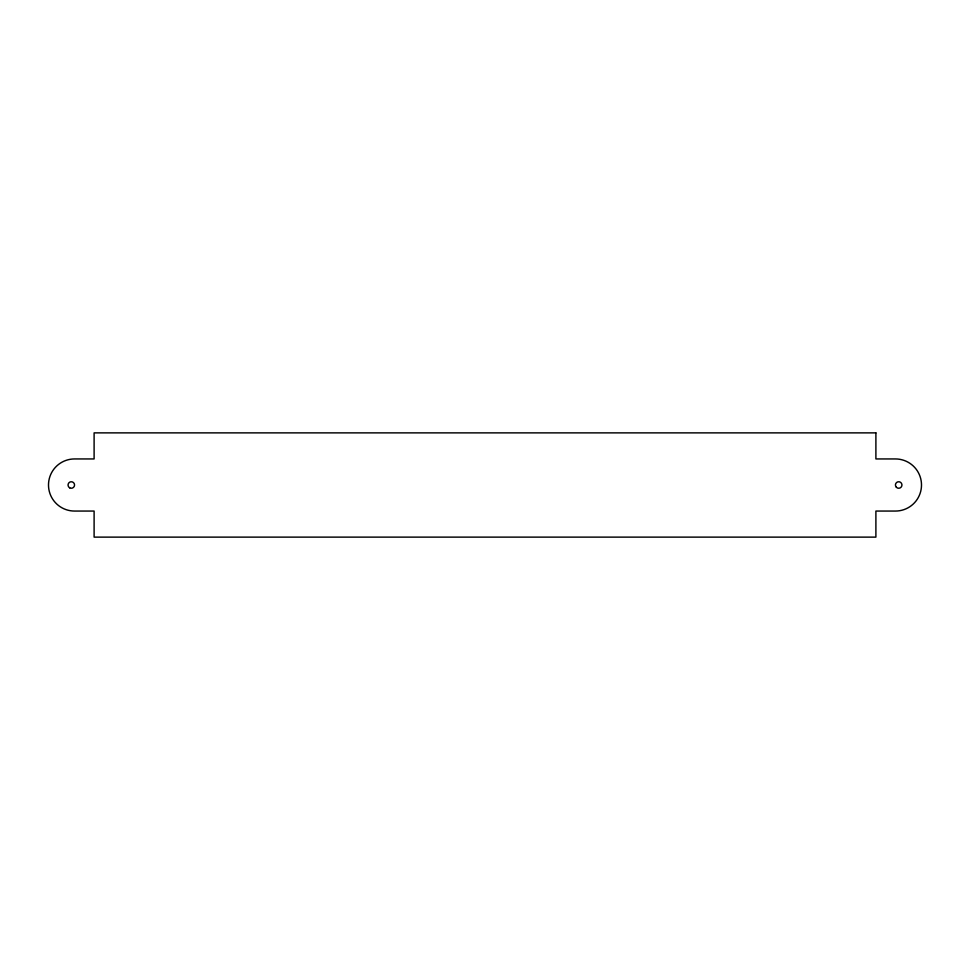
<?xml version="1.0" encoding="UTF-8"?>
<svg xmlns="http://www.w3.org/2000/svg" width="970" height="970" viewBox="0 0 970 970"><rect width="100%" height="100%" fill="white"/><g stroke="black" fill="none" stroke-linecap="round" stroke-linejoin="round"><path stroke-width="1.45" d="M875.898 432.875L94.102 432.875L94.102 458.943L74.557 458.943A26.057 26.057 0 0 0 48.5 485A26.057 26.057 0 0 0 74.557 511.057L94.102 511.057L94.102 537.125L875.898 537.125L875.898 511.057L895.443 511.057A26.057 26.057 0 0 0 921.5 485A26.057 26.057 0 0 0 895.443 458.943L875.898 458.943L875.898 432.875M69.67 487.825A3.262 3.262 0 0 0 74.557 485A3.262 3.262 0 0 0 69.67 482.175A3.262 3.262 0 0 0 69.67 487.825M896.389 487.304A3.262 3.262 0 0 0 901.845 485.849A3.262 3.262 0 0 0 897.856 481.847A3.262 3.262 0 0 0 896.389 487.304"/></g></svg>
